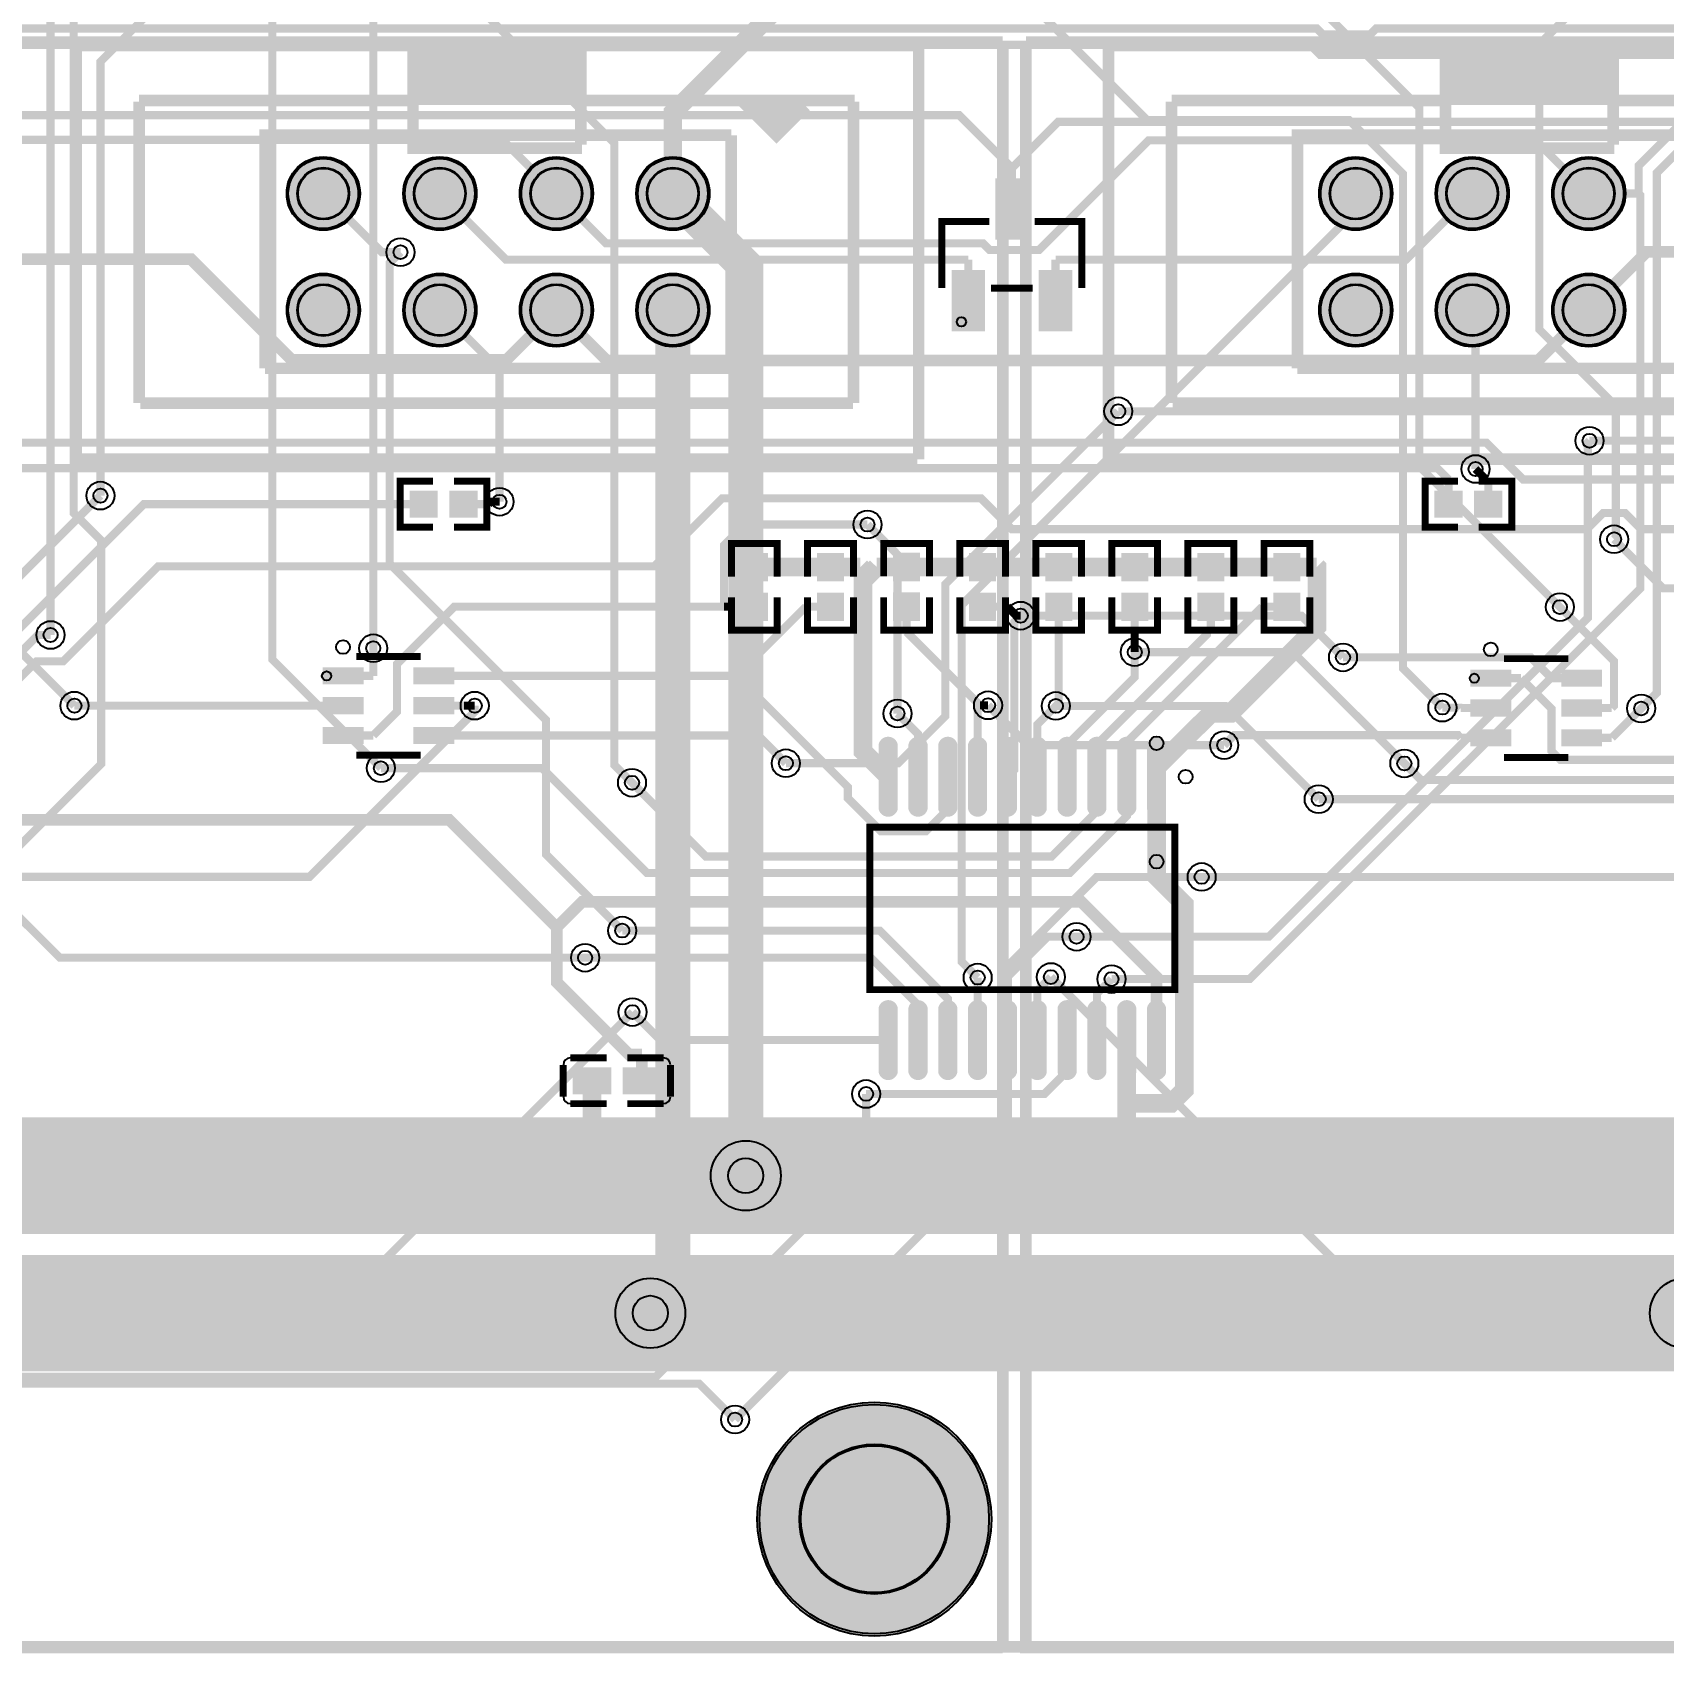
# Model space of a CAD drawing. Header units: millimetres. Extents: x 0 to 210, y -1 to 136.
# Drawn here: x 45.86 to 81.41, y -0.52 to 34.82 of the extents above; entities that cross this region are included whole.
import ezdxf

# ---------------------------------------------------------------- set-up
doc = ezdxf.new("R2010")
doc.units = ezdxf.units.MM
for name, color, linetype, true_color in [('BoardOutLine', 7, 'Continuous', 0xff00ff), ('BottomLayer', 7, 'Continuous', 0x0000ff), ('BottomSolderMaskLayer', 7, 'Continuous', 0xaa00ff), ('Document', 7, 'Continuous', 0xffffff), ('Hole', 7, 'Continuous', 0x222222), ('Multi-Layer', 7, 'Continuous', 0xc0c0c0), ('TopLayer', 7, 'Continuous', 0xff0000), ('TopPasteMaskLayer', 7, 'Continuous', 0x808080), ('TopSilkLayer', 7, 'Continuous', 0xffcc00), ('TopSolderMaskLayer', 7, 'Continuous', 0x800080)]:
    doc.layers.add(name, color=color, linetype=linetype, true_color=true_color)

msp = doc.modelspace()

# ---------------------------------------------------------------- hatches: boundary and pattern name
at = {"layer": 'BottomSolderMaskLayer'}
for points in [[(51.409, 31.307, 1), (52.984, 31.307, 1)], [(53.949, 31.307, 1), (55.524, 31.307, 1)], [(56.489, 31.307, 1), (58.064, 31.307, 1)], [(59.029, 31.307, 1), (60.604, 31.307, 1)], [(73.914, 31.307, 1), (75.489, 31.307, 1)], [(76.454, 31.307, 1), (78.029, 31.307, 1)], [(78.994, 31.307, 1), (80.569, 31.307, 1)], [(51.409, 28.767, 1), (52.984, 28.767, 1)], [(53.949, 28.767, 1), (55.524, 28.767, 1)], [(56.489, 28.767, 1), (58.064, 28.767, 1)], [(59.029, 28.767, 1), (60.604, 28.767, 1)], [(73.914, 28.767, 1), (75.489, 28.767, 1)], [(76.454, 28.767, 1), (78.029, 28.767, 1)], [(78.994, 28.767, 1), (80.569, 28.767, 1)], [(61.658, 2.407, 1), (66.76, 2.407, 1)]]:
    msp.add_hatch(color=256, dxfattribs=at).paths.add_polyline_path(points)
at = {"layer": 'Document'}
for points in [[(57.807, 33.237), (57.807, 34.437), (54.207, 34.437), (54.207, 33.237)], [(80.311, 33.237), (80.311, 34.437), (76.711, 34.437), (76.711, 33.237)], [(62.814, 33.339), (61.468, 33.339), (62.128, 32.679)]]:
    msp.add_hatch(color=256, dxfattribs=at).paths.add_polyline_path(points)
at = {"layer": 'Multi-Layer'}
for points in [[(51.435, 31.307, 1), (52.959, 31.307, 1)], [(53.975, 31.307, 1), (55.499, 31.307, 1)], [(56.515, 31.307, 1), (58.039, 31.307, 1)], [(59.055, 31.307, 1), (60.579, 31.307, 1)], [(73.939, 31.307, 1), (75.463, 31.307, 1)], [(76.479, 31.307, 1), (78.003, 31.307, 1)], [(79.019, 31.307, 1), (80.543, 31.307, 1)], [(51.435, 28.767, 1), (52.959, 28.767, 1)], [(53.975, 28.767, 1), (55.499, 28.767, 1)], [(56.515, 28.767, 1), (58.039, 28.767, 1)], [(59.055, 28.767, 1), (60.579, 28.767, 1)], [(73.939, 28.767, 1), (75.463, 28.767, 1)], [(76.479, 28.767, 1), (78.003, 28.767, 1)], [(79.019, 28.767, 1), (80.543, 28.767, 1)]]:
    msp.add_hatch(color=256, dxfattribs=at).paths.add_polyline_path(points)
at = {"layer": 'TopLayer'}
for points in [[(67.558, 31.596), (67.558, 30.346), (66.858, 30.346), (66.858, 31.596)], [(66.608, 29.596), (66.608, 28.346), (65.908, 28.346), (65.908, 29.596)], [(68.508, 29.596), (68.508, 28.346), (67.808, 28.346), (67.808, 29.596)], [(54.668, 24.805), (54.668, 24.265), (54.102, 24.265), (54.102, 24.805)], [(54.968, 24.805), (54.968, 24.265), (55.534, 24.265), (55.534, 24.805)], [(77.01, 24.805), (77.01, 24.265), (76.444, 24.265), (76.444, 24.805)], [(77.31, 24.805), (77.31, 24.265), (77.876, 24.265), (77.876, 24.805)], [(61.325, 22.882), (61.865, 22.882), (61.865, 23.448), (61.325, 23.448)], [(62.983, 22.882), (63.523, 22.882), (63.523, 23.448), (62.983, 23.448)], [(64.642, 22.883), (65.182, 22.883), (65.182, 23.449), (64.642, 23.449)], [(66.301, 22.882), (66.841, 22.882), (66.841, 23.448), (66.301, 23.448)], [(68.499, 22.882), (67.959, 22.882), (67.959, 23.448), (68.499, 23.448)], [(70.155, 22.882), (69.615, 22.882), (69.615, 23.448), (70.155, 23.448)], [(71.814, 22.882), (71.274, 22.882), (71.274, 23.448), (71.814, 23.448)], [(73.473, 22.882), (72.933, 22.882), (72.933, 23.448), (73.473, 23.448)], [(61.325, 22.582), (61.865, 22.582), (61.865, 22.016), (61.325, 22.016)], [(62.983, 22.582), (63.523, 22.582), (63.523, 22.016), (62.983, 22.016)], [(64.642, 22.583), (65.182, 22.583), (65.182, 22.017), (64.642, 22.017)], [(66.301, 22.582), (66.841, 22.582), (66.841, 22.016), (66.301, 22.016)], [(68.499, 22.582), (67.959, 22.582), (67.959, 22.016), (68.499, 22.016)], [(70.155, 22.582), (69.615, 22.582), (69.615, 22.016), (70.155, 22.016)], [(71.814, 22.582), (71.274, 22.582), (71.274, 22.016), (71.814, 22.016)], [(73.473, 22.582), (72.933, 22.582), (72.933, 22.016), (73.473, 22.016)], [(53.019, 20.966), (53.019, 20.616), (52.239, 20.616), (52.239, 20.966)], [(54.999, 20.966), (54.999, 20.616), (54.219, 20.616), (54.219, 20.966)], [(78.038, 20.915), (78.038, 20.565), (77.258, 20.565), (77.258, 20.915)], [(80.018, 20.915), (80.018, 20.565), (79.238, 20.565), (79.238, 20.915)], [(53.019, 20.316), (53.019, 19.966), (52.239, 19.966), (52.239, 20.316)], [(54.999, 20.316), (54.999, 19.966), (54.219, 19.966), (54.219, 20.316)], [(78.038, 20.265), (78.038, 19.915), (77.258, 19.915), (77.258, 20.265)], [(80.018, 20.265), (80.018, 19.915), (79.238, 19.915), (79.238, 20.265)], [(53.019, 19.666), (53.019, 19.316), (52.239, 19.316), (52.239, 19.666)], [(54.999, 19.666), (54.999, 19.316), (54.219, 19.316), (54.219, 19.666)], [(78.038, 19.615), (78.038, 19.265), (77.258, 19.265), (77.258, 19.615)], [(80.018, 19.615), (80.018, 19.265), (79.238, 19.265), (79.238, 19.615)], [(64.694, 17.904, -0.785398), (64.33, 17.904), (64.33, 19.282, -0.785398), (64.694, 19.282)], [(65.344, 17.904, -0.785398), (64.98, 17.904), (64.98, 19.282, -0.785398), (65.344, 19.282)], [(65.994, 17.904, -0.785398), (65.63, 17.904), (65.63, 19.282, -0.785398), (65.994, 19.282)], [(66.644, 17.904, -0.785398), (66.28, 17.904), (66.28, 19.282, -0.785398), (66.644, 19.282)], [(67.294, 17.904, -0.785398), (66.93, 17.904), (66.93, 19.282, -0.785398), (67.294, 19.282)], [(67.944, 17.904, -0.785398), (67.58, 17.904), (67.58, 19.282, -0.785398), (67.944, 19.282)], [(68.594, 17.904, -0.785398), (68.23, 17.904), (68.23, 19.282, -0.785398), (68.594, 19.282)], [(69.244, 17.904, -0.785398), (68.88, 17.904), (68.88, 19.282, -0.785398), (69.244, 19.282)], [(69.894, 17.904, -0.785398), (69.53, 17.904), (69.53, 19.282, -0.785398), (69.894, 19.282)], [(70.544, 17.904, -0.785398), (70.18, 17.904), (70.18, 19.282, -0.785398), (70.544, 19.282)], [(64.694, 12.162, -0.785398), (64.33, 12.162), (64.33, 13.54, -0.785398), (64.694, 13.54)], [(65.344, 12.162, -0.785398), (64.98, 12.162), (64.98, 13.54, -0.785398), (65.344, 13.54)], [(65.994, 12.162, -0.785398), (65.63, 12.162), (65.63, 13.54, -0.785398), (65.994, 13.54)], [(66.644, 12.162, -0.785398), (66.28, 12.162), (66.28, 13.54, -0.785398), (66.644, 13.54)], [(67.294, 12.162, -0.785398), (66.93, 12.162), (66.93, 13.54, -0.785398), (67.294, 13.54)], [(67.944, 12.162, -0.785398), (67.58, 12.162), (67.58, 13.54, -0.785398), (67.944, 13.54)], [(68.594, 12.162, -0.785398), (68.23, 12.162), (68.23, 13.54, -0.785398), (68.594, 13.54)], [(69.244, 12.162, -0.785398), (68.88, 12.162), (68.88, 13.54, -0.785398), (69.244, 13.54)], [(69.894, 12.162, -0.785398), (69.53, 12.162), (69.53, 13.54, -0.785398), (69.894, 13.54)], [(70.544, 12.162, -0.785398), (70.18, 12.162), (70.18, 13.54, -0.785398), (70.544, 13.54)], [(58.448, 12.233), (58.448, 11.693), (57.658, 11.693), (57.658, 12.233)], [(58.748, 12.233), (58.748, 11.693), (59.538, 11.693), (59.538, 12.233)]]:
    msp.add_hatch(color=256, dxfattribs=at).paths.add_polyline_path(points)
at = {"layer": 'TopPasteMaskLayer'}
for points in [[(67.558, 31.596), (67.558, 30.346), (66.858, 30.346), (66.858, 31.596)], [(66.608, 29.596), (66.608, 28.346), (65.908, 28.346), (65.908, 29.596)], [(68.508, 29.596), (68.508, 28.346), (67.808, 28.346), (67.808, 29.596)], [(54.683, 24.765), (54.683, 24.305), (54.643, 24.265), (54.142, 24.265), (54.102, 24.305), (54.102, 24.765), (54.142, 24.805), (54.643, 24.805)], [(54.953, 24.765), (54.953, 24.305), (54.993, 24.265), (55.494, 24.265), (55.534, 24.305), (55.534, 24.765), (55.494, 24.805), (54.993, 24.805)], [(77.025, 24.765), (77.025, 24.305), (76.985, 24.265), (76.484, 24.265), (76.444, 24.305), (76.444, 24.765), (76.484, 24.805), (76.985, 24.805)], [(77.295, 24.765), (77.295, 24.305), (77.335, 24.265), (77.836, 24.265), (77.876, 24.305), (77.876, 24.765), (77.836, 24.805), (77.335, 24.805)], [(61.365, 22.867), (61.825, 22.867), (61.865, 22.907), (61.865, 23.408), (61.825, 23.448), (61.365, 23.448), (61.325, 23.408), (61.325, 22.907)], [(63.023, 22.867), (63.483, 22.867), (63.523, 22.907), (63.523, 23.408), (63.483, 23.448), (63.023, 23.448), (62.983, 23.408), (62.983, 22.907)], [(64.682, 22.868), (65.142, 22.868), (65.182, 22.908), (65.182, 23.409), (65.142, 23.449), (64.682, 23.449), (64.642, 23.409), (64.642, 22.908)], [(66.341, 22.867), (66.801, 22.867), (66.841, 22.907), (66.841, 23.408), (66.801, 23.448), (66.341, 23.448), (66.301, 23.408), (66.301, 22.907)], [(68.459, 22.867), (67.999, 22.867), (67.959, 22.907), (67.959, 23.408), (67.999, 23.448), (68.459, 23.448), (68.499, 23.408), (68.499, 22.907)], [(70.115, 22.867), (69.655, 22.867), (69.615, 22.907), (69.615, 23.408), (69.655, 23.448), (70.115, 23.448), (70.155, 23.408), (70.155, 22.907)], [(71.774, 22.867), (71.314, 22.867), (71.274, 22.907), (71.274, 23.408), (71.314, 23.448), (71.774, 23.448), (71.814, 23.408), (71.814, 22.907)], [(73.433, 22.867), (72.973, 22.867), (72.933, 22.907), (72.933, 23.408), (72.973, 23.448), (73.433, 23.448), (73.473, 23.408), (73.473, 22.907)], [(61.365, 22.597), (61.825, 22.597), (61.865, 22.557), (61.865, 22.056), (61.825, 22.016), (61.365, 22.016), (61.325, 22.056), (61.325, 22.557)], [(63.023, 22.597), (63.483, 22.597), (63.523, 22.557), (63.523, 22.056), (63.483, 22.016), (63.023, 22.016), (62.983, 22.056), (62.983, 22.557)], [(64.682, 22.598), (65.142, 22.598), (65.182, 22.558), (65.182, 22.057), (65.142, 22.017), (64.682, 22.017), (64.642, 22.057), (64.642, 22.558)], [(66.341, 22.597), (66.801, 22.597), (66.841, 22.557), (66.841, 22.056), (66.801, 22.016), (66.341, 22.016), (66.301, 22.056), (66.301, 22.557)], [(68.459, 22.597), (67.999, 22.597), (67.959, 22.557), (67.959, 22.056), (67.999, 22.016), (68.459, 22.016), (68.499, 22.056), (68.499, 22.557)], [(70.115, 22.597), (69.655, 22.597), (69.615, 22.557), (69.615, 22.056), (69.655, 22.016), (70.115, 22.016), (70.155, 22.056), (70.155, 22.557)], [(71.774, 22.597), (71.314, 22.597), (71.274, 22.557), (71.274, 22.056), (71.314, 22.016), (71.774, 22.016), (71.814, 22.056), (71.814, 22.557)], [(73.433, 22.597), (72.973, 22.597), (72.933, 22.557), (72.933, 22.056), (72.973, 22.016), (73.433, 22.016), (73.473, 22.056), (73.473, 22.557)], [(53.019, 20.966), (53.019, 20.616), (52.239, 20.616), (52.239, 20.966)], [(54.999, 20.966), (54.999, 20.616), (54.219, 20.616), (54.219, 20.966)], [(78.038, 20.915), (78.038, 20.565), (77.258, 20.565), (77.258, 20.915)], [(80.018, 20.915), (80.018, 20.565), (79.238, 20.565), (79.238, 20.915)], [(53.019, 20.316), (53.019, 19.966), (52.239, 19.966), (52.239, 20.316)], [(54.999, 20.316), (54.999, 19.966), (54.219, 19.966), (54.219, 20.316)], [(78.038, 20.265), (78.038, 19.915), (77.258, 19.915), (77.258, 20.265)], [(80.018, 20.265), (80.018, 19.915), (79.238, 19.915), (79.238, 20.265)], [(53.019, 19.666), (53.019, 19.316), (52.239, 19.316), (52.239, 19.666)], [(54.999, 19.666), (54.999, 19.316), (54.219, 19.316), (54.219, 19.666)], [(78.038, 19.615), (78.038, 19.265), (77.258, 19.265), (77.258, 19.615)], [(80.018, 19.615), (80.018, 19.265), (79.238, 19.265), (79.238, 19.615)], [(64.694, 17.904, -0.785398), (64.33, 17.904), (64.33, 19.282, -0.785398), (64.694, 19.282)], [(65.344, 17.904, -0.785398), (64.98, 17.904), (64.98, 19.282, -0.785398), (65.344, 19.282)], [(65.994, 17.904, -0.785398), (65.63, 17.904), (65.63, 19.282, -0.785398), (65.994, 19.282)], [(66.644, 17.904, -0.785398), (66.28, 17.904), (66.28, 19.282, -0.785398), (66.644, 19.282)], [(67.294, 17.904, -0.785398), (66.93, 17.904), (66.93, 19.282, -0.785398), (67.294, 19.282)], [(67.944, 17.904, -0.785398), (67.58, 17.904), (67.58, 19.282, -0.785398), (67.944, 19.282)], [(68.594, 17.904, -0.785398), (68.23, 17.904), (68.23, 19.282, -0.785398), (68.594, 19.282)], [(69.244, 17.904, -0.785398), (68.88, 17.904), (68.88, 19.282, -0.785398), (69.244, 19.282)], [(69.894, 17.904, -0.785398), (69.53, 17.904), (69.53, 19.282, -0.785398), (69.894, 19.282)], [(70.544, 17.904, -0.785398), (70.18, 17.904), (70.18, 19.282, -0.785398), (70.544, 19.282)], [(64.694, 12.162, -0.785398), (64.33, 12.162), (64.33, 13.54, -0.785398), (64.694, 13.54)], [(65.344, 12.162, -0.785398), (64.98, 12.162), (64.98, 13.54, -0.785398), (65.344, 13.54)], [(65.994, 12.162, -0.785398), (65.63, 12.162), (65.63, 13.54, -0.785398), (65.994, 13.54)], [(66.644, 12.162, -0.785398), (66.28, 12.162), (66.28, 13.54, -0.785398), (66.644, 13.54)], [(67.294, 12.162, -0.785398), (66.93, 12.162), (66.93, 13.54, -0.785398), (67.294, 13.54)], [(67.944, 12.162, -0.785398), (67.58, 12.162), (67.58, 13.54, -0.785398), (67.944, 13.54)], [(68.594, 12.162, -0.785398), (68.23, 12.162), (68.23, 13.54, -0.785398), (68.594, 13.54)], [(69.244, 12.162, -0.785398), (68.88, 12.162), (68.88, 13.54, -0.785398), (69.244, 13.54)], [(69.894, 12.162, -0.785398), (69.53, 12.162), (69.53, 13.54, -0.785398), (69.894, 13.54)], [(70.544, 12.162, -0.785398), (70.18, 12.162), (70.18, 13.54, -0.785398), (70.544, 13.54)], [(57.768, 11.738), (57.768, 12.188), (57.818, 12.238), (58.348, 12.238), (58.398, 12.188), (58.398, 11.738), (58.348, 11.688), (57.818, 11.688)], [(58.798, 11.738), (58.798, 12.188), (58.848, 12.238), (59.378, 12.238), (59.428, 12.188), (59.428, 11.738), (59.378, 11.688), (58.848, 11.688)]]:
    msp.add_hatch(color=256, dxfattribs=at).paths.add_polyline_path(points)
at = {"layer": 'TopSolderMaskLayer'}
for points in [[(51.409, 31.307, 1), (52.984, 31.307, 1)], [(53.949, 31.307, 1), (55.524, 31.307, 1)], [(56.489, 31.307, 1), (58.064, 31.307, 1)], [(59.029, 31.307, 1), (60.604, 31.307, 1)], [(73.914, 31.307, 1), (75.489, 31.307, 1)], [(76.454, 31.307, 1), (78.029, 31.307, 1)], [(78.994, 31.307, 1), (80.569, 31.307, 1)], [(67.572, 31.641), (67.572, 30.301), (66.844, 30.301), (66.844, 31.641)], [(51.409, 28.767, 1), (52.984, 28.767, 1)], [(53.949, 28.767, 1), (55.524, 28.767, 1)], [(56.489, 28.767, 1), (58.064, 28.767, 1)], [(59.029, 28.767, 1), (60.604, 28.767, 1)], [(66.622, 29.641), (66.622, 28.301), (65.894, 28.301), (65.894, 29.641)], [(68.522, 29.641), (68.522, 28.301), (67.794, 28.301), (67.794, 29.641)], [(73.914, 28.767, 1), (75.489, 28.767, 1)], [(76.454, 28.767, 1), (78.029, 28.767, 1)], [(78.994, 28.767, 1), (80.569, 28.767, 1)], [(54.693, 24.831), (54.693, 24.24), (54.077, 24.24), (54.077, 24.831)], [(54.943, 24.831), (54.943, 24.24), (55.559, 24.24), (55.559, 24.831)], [(77.035, 24.831), (77.035, 24.24), (76.419, 24.24), (76.419, 24.831)], [(77.284, 24.831), (77.284, 24.24), (77.901, 24.24), (77.901, 24.831)], [(61.3, 22.855), (61.889, 22.855), (61.889, 23.474), (61.3, 23.474)], [(62.959, 22.855), (63.548, 22.855), (63.548, 23.474), (62.959, 23.474)], [(64.617, 22.856), (65.206, 22.856), (65.206, 23.475), (64.617, 23.475)], [(66.276, 22.855), (66.865, 22.855), (66.865, 23.474), (66.276, 23.474)], [(68.523, 22.855), (67.935, 22.855), (67.935, 23.474), (68.523, 23.474)], [(70.18, 22.855), (69.591, 22.855), (69.591, 23.474), (70.18, 23.474)], [(71.838, 22.855), (71.25, 22.855), (71.25, 23.474), (71.838, 23.474)], [(73.497, 22.855), (72.908, 22.855), (72.908, 23.474), (73.497, 23.474)], [(61.3, 22.609), (61.889, 22.609), (61.889, 21.99), (61.3, 21.99)], [(62.959, 22.609), (63.548, 22.609), (63.548, 21.99), (62.959, 21.99)], [(64.617, 22.61), (65.206, 22.61), (65.206, 21.991), (64.617, 21.991)], [(66.276, 22.609), (66.865, 22.609), (66.865, 21.99), (66.276, 21.99)], [(68.523, 22.609), (67.935, 22.609), (67.935, 21.99), (68.523, 21.99)], [(70.18, 22.609), (69.591, 22.609), (69.591, 21.99), (70.18, 21.99)], [(71.838, 22.609), (71.25, 22.609), (71.25, 21.99), (71.838, 21.99)], [(73.497, 22.609), (72.908, 22.609), (72.908, 21.99), (73.497, 21.99)], [(53.076, 20.978), (53.076, 20.605), (52.183, 20.605), (52.183, 20.978)], [(55.056, 20.978), (55.056, 20.605), (54.162, 20.605), (54.162, 20.978)], [(78.095, 20.927), (78.095, 20.554), (77.202, 20.554), (77.202, 20.927)], [(80.075, 20.927), (80.075, 20.554), (79.182, 20.554), (79.182, 20.927)], [(53.076, 20.328), (53.076, 19.955), (52.183, 19.955), (52.183, 20.328)], [(55.056, 20.328), (55.056, 19.955), (54.162, 19.955), (54.162, 20.328)], [(78.095, 20.277), (78.095, 19.904), (77.202, 19.904), (77.202, 20.277)], [(80.075, 20.277), (80.075, 19.904), (79.182, 19.904), (79.182, 20.277)], [(53.076, 19.678), (53.076, 19.305), (52.183, 19.305), (52.183, 19.678)], [(55.056, 19.678), (55.056, 19.305), (54.162, 19.305), (54.162, 19.678)], [(78.095, 19.627), (78.095, 19.254), (77.202, 19.254), (77.202, 19.627)], [(80.075, 19.627), (80.075, 19.254), (79.182, 19.254), (79.182, 19.627)], [(64.719, 17.883, -0.785398), (64.304, 17.883), (64.304, 19.302, -0.785398), (64.719, 19.302)], [(65.369, 17.883, -0.785398), (64.954, 17.883), (64.954, 19.302, -0.785398), (65.369, 19.302)], [(66.019, 17.883, -0.785398), (65.604, 17.883), (65.604, 19.302, -0.785398), (66.019, 19.302)], [(66.669, 17.883, -0.785398), (66.254, 17.883), (66.254, 19.302, -0.785398), (66.669, 19.302)], [(67.319, 17.883, -0.785398), (66.904, 17.883), (66.904, 19.302, -0.785398), (67.319, 19.302)], [(67.969, 17.883, -0.785398), (67.554, 17.883), (67.554, 19.302, -0.785398), (67.969, 19.302)], [(68.619, 17.883, -0.785398), (68.204, 17.883), (68.204, 19.302, -0.785398), (68.619, 19.302)], [(69.269, 17.883, -0.785398), (68.854, 17.883), (68.854, 19.302, -0.785398), (69.269, 19.302)], [(69.919, 17.883, -0.785398), (69.504, 17.883), (69.504, 19.302, -0.785398), (69.919, 19.302)], [(70.569, 17.883, -0.785398), (70.154, 17.883), (70.154, 19.302, -0.785398), (70.569, 19.302)], [(64.719, 12.142, -0.785398), (64.304, 12.142), (64.304, 13.56, -0.785398), (64.719, 13.56)], [(65.369, 12.142, -0.785398), (64.954, 12.142), (64.954, 13.56, -0.785398), (65.369, 13.56)], [(66.019, 12.142, -0.785398), (65.604, 12.142), (65.604, 13.56, -0.785398), (66.019, 13.56)], [(66.669, 12.142, -0.785398), (66.254, 12.142), (66.254, 13.56, -0.785398), (66.669, 13.56)], [(67.319, 12.142, -0.785398), (66.904, 12.142), (66.904, 13.56, -0.785398), (67.319, 13.56)], [(67.969, 12.142, -0.785398), (67.554, 12.142), (67.554, 13.56, -0.785398), (67.969, 13.56)], [(68.619, 12.142, -0.785398), (68.204, 12.142), (68.204, 13.56, -0.785398), (68.619, 13.56)], [(69.269, 12.142, -0.785398), (68.854, 12.142), (68.854, 13.56, -0.785398), (69.269, 13.56)], [(69.919, 12.142, -0.785398), (69.504, 12.142), (69.504, 13.56, -0.785398), (69.919, 13.56)], [(70.569, 12.142, -0.785398), (70.154, 12.142), (70.154, 13.56, -0.785398), (70.569, 13.56)], [(58.473, 12.259), (58.473, 11.668), (57.632, 11.668), (57.632, 12.259)], [(58.723, 12.259), (58.723, 11.668), (59.563, 11.668), (59.563, 12.259)], [(61.658, 2.407, 1), (66.76, 2.407, 1)]]:
    msp.add_hatch(color=256, dxfattribs=at).paths.add_polyline_path(points)

# ---------------------------------------------------------------- linework, layer by layer
at = {"layer": 'BoardOutLine', "const_width": 0.254}
msp.add_lwpolyline([(-0.086, 135.625), (209.914, 135.625), (209.914, -0.375), (-0.086, -0.375), (-0.086, 135.625)], close=True, dxfattribs=at)
at = {"layer": 'BottomLayer'}
for points, const_width in [([(19.9, 130.784), (18.575, 132.11), (5.374, 132.11), (4.19, 130.926), (4.19, 130.639), (0.408, 126.857), (0.408, 12.537), (7.435, 5.509), (59.446, 5.509), (64.03, 10.093), (64.03, 11.677)], 0.178), ([(107.646, 62.103), (106.07, 63.678), (92.433, 63.678), (88.451, 59.697), (88.451, 35.412), (85.378, 32.338), (81.844, 32.338), (81.267, 31.761), (81.267, 20.422), (80.926, 20.081)], 0.178), ([(45.212, 56.338), (44.933, 56.338), (42.862, 54.267), (42.862, 35.379), (41.682, 34.199), (41.682, 20.596), (44.896, 17.382), (44.896, 16.747), (45.233, 16.411), (51.896, 16.411), (55.498, 20.013), (55.498, 20.142)], 0.178), ([(45.212, 52.375), (44.079, 51.242), (44.079, 22.835), (46.772, 20.142)], 0.178), ([(66.747, 52.458), (65.616, 52.458), (47.339, 34.181), (47.339, 24.721)], 0.178), ([(65.094, 49.893), (65.094, 49.838), (53.293, 38.038), (53.245, 38.038), (52.909, 37.702), (52.909, 37.227), (53.287, 36.849), (53.287, 21.394)], 0.178), ([(79.155, 22.292), (76.089, 25.357), (76.089, 33.18), (73.951, 35.318), (73.951, 43.53), (74.094, 43.672), (74.094, 44.284), (71.188, 47.189)], 0.178), ([(80.335, 23.77), (80.373, 23.808), (80.373, 26.674), (78.707, 28.341), (78.707, 34.563), (81.537, 37.393), (81.537, 42.154), (77.727, 45.964)], 0.178), ([(55.372, 44.755), (46.754, 36.137), (46.754, 24.346), (47.355, 23.745), (47.355, 18.87), (45.47, 16.985)], 0.178), ([(46.252, 21.683), (46.252, 43.255), (47.752, 44.755)], 0.178), ([(67.64, 40.488), (67.234, 40.488), (59.817, 33.071), (59.817, 31.307)], 0.406), ([(52.328, 38.359), (51.085, 37.115), (51.085, 21.149), (53.454, 18.78)], 0.178), ([(65.391, 37.673), (70.155, 32.909), (74.559, 32.909), (75.732, 31.737), (75.732, 20.96), (76.592, 20.099)], 0.178), ([(53.483, 37.464), (58.54, 32.408), (58.54, 18.85), (58.927, 18.462)], 0.178), ([(80.871, 31.307), (80.871, 31.917), (82.445, 33.491)], 0.178), ([(61.407, 9.895), (61.407, 29.717), (59.817, 31.307)], 0.762), ([(7.188, 31.307), (8.225, 30.27), (8.225, 15.354), (11.242, 12.338), (11.242, 7.45), (12.825, 5.867), (51.341, 5.867), (58.937, 13.462)], 0.178), ([(61.407, 9.895), (61.407, 29.717), (59.817, 31.307)], 0.406), ([(74.701, 31.307), (74.701, 30.924), (66.114, 22.337), (66.114, 14.561), (66.462, 14.214)], 0.178), ([(119.71, 31.307), (108.762, 20.36), (108.762, 9.281), (105.348, 5.867), (76.418, 5.867), (68.059, 14.226)], 0.178), ([(69.38, 14.182), (72.392, 14.182), (80.909, 22.699), (80.909, 31.27), (80.871, 31.307)], 0.178), ([(80.871, 31.307), (79.781, 31.307)], 0.178), ([(58.714, 15.238), (57.051, 16.901), (57.051, 19.832), (53.645, 23.239), (53.645, 29.793), (53.882, 30.03)], 0.178), ([(56.039, 24.589), (56.039, 27.465), (54.737, 28.767)], 0.178), ([(59.326, 6.898), (59.817, 7.389), (59.817, 28.767)], 0.762), ([(59.326, 6.898), (59.817, 7.388), (59.817, 28.767)], 0.178), ([(77.241, 28.767), (77.315, 28.694), (77.315, 25.302)], 0.178), ([(62.281, 18.888), (64.732, 18.888), (65.757, 19.913), (65.757, 22.791), (69.527, 26.56)], 0.178), ([(40.95, 26.037), (41.124, 25.863), (41.124, 20.649), (44.303, 17.469), (44.303, 16.798), (46.454, 14.647), (57.905, 14.647)], 0.178), ([(79.799, 25.918), (79.762, 25.88), (79.762, 22.058), (72.808, 15.104), (68.618, 15.104)], 0.178), ([(64.714, 19.971), (64.714, 23.436), (64.06, 24.091)], 0.178), ([(74.426, 21.195), (73.517, 22.104), (67.399, 22.104)], 0.178), ([(69.886, 21.31), (73.335, 21.31), (75.763, 18.883)], 0.178), ([(66.688, 20.15), (67.557, 19.281), (71.835, 19.281)], 0.178), ([(68.168, 20.136), (71.863, 20.136), (73.896, 18.103)], 0.178), ([(71.345, 16.408), (69.056, 16.408), (67.121, 14.473), (67.121, 10.526), (61.173, 4.578)], 0.178)]:
    msp.add_lwpolyline(points, dxfattribs=dict(at, const_width=const_width))
at = {"layer": 'BottomSolderMaskLayer'}
for centre, radius in [((52.197, 31.307), 0.787), ((54.737, 31.307), 0.787), ((57.277, 31.307), 0.787), ((59.817, 31.307), 0.787), ((74.701, 31.307), 0.787), ((77.241, 31.307), 0.787), ((79.781, 31.307), 0.787), ((52.197, 31.307), 0.568), ((54.737, 31.307), 0.568), ((57.277, 31.307), 0.568), ((59.817, 31.307), 0.568), ((74.701, 31.307), 0.568), ((77.241, 31.307), 0.568), ((79.781, 31.307), 0.568), ((52.197, 28.767), 0.787), ((54.737, 28.767), 0.787), ((57.277, 28.767), 0.787), ((59.817, 28.767), 0.787), ((74.701, 28.767), 0.787), ((77.241, 28.767), 0.787), ((79.781, 28.767), 0.787), ((52.197, 28.767), 0.568), ((54.737, 28.767), 0.568), ((57.277, 28.767), 0.568), ((59.817, 28.767), 0.568), ((74.701, 28.767), 0.568), ((77.241, 28.767), 0.568), ((79.781, 28.767), 0.568), ((64.209, 2.407), 2.551), ((64.208, 2.407), 1.633)]:
    msp.add_circle(centre, radius, dxfattribs=at)
at = {"layer": 'Document'}
for centre, radius in [((66.108, 28.511), 0.1), ((52.269, 20.791), 0.1), ((77.288, 20.74), 0.1), ((70.362, 19.322), 0.15)]:
    msp.add_circle(centre, radius, dxfattribs=at)
at = {"layer": 'Hole'}
for centre, radius in [((53.881, 30.029), 0.153), ((69.527, 26.56), 0.153), ((79.799, 25.918), 0.153), ((77.315, 25.302), 0.153), ((47.339, 24.721), 0.153), ((56.039, 24.588), 0.153), ((64.06, 24.091), 0.153), ((80.335, 23.77), 0.153), ((79.155, 22.292), 0.153), ((67.399, 22.104), 0.153), ((46.252, 21.683), 0.153), ((53.287, 21.394), 0.153), ((69.886, 21.31), 0.153), ((74.426, 21.195), 0.153), ((46.772, 20.142), 0.153), ((55.498, 20.142), 0.153), ((66.688, 20.15), 0.153), ((68.167, 20.136), 0.153), ((64.714, 19.971), 0.153), ((76.592, 20.099), 0.153), ((80.926, 20.081), 0.153), ((71.835, 19.281), 0.153), ((53.453, 18.78), 0.153), ((62.281, 18.887), 0.153), ((75.763, 18.883), 0.153), ((58.927, 18.462), 0.153), ((73.896, 18.103), 0.153), ((71.345, 16.408), 0.153), ((58.714, 15.238), 0.153), ((68.618, 15.104), 0.153), ((57.905, 14.647), 0.153), ((66.462, 14.214), 0.153), ((68.059, 14.226), 0.153), ((69.38, 14.182), 0.153), ((58.937, 13.462), 0.153), ((64.03, 11.676), 0.153), ((61.407, 9.895), 0.381), ((59.326, 6.898), 0.381), ((61.173, 4.578), 0.153)]:
    msp.add_circle(centre, radius, dxfattribs=at)
at = {"layer": 'Multi-Layer'}
for centre, radius in [((52.197, 31.307), 0.762), ((54.737, 31.307), 0.762), ((57.277, 31.307), 0.762), ((59.817, 31.307), 0.762), ((74.701, 31.307), 0.762), ((77.241, 31.307), 0.762), ((79.781, 31.307), 0.762), ((52.197, 31.307), 0.55), ((54.737, 31.307), 0.55), ((57.277, 31.307), 0.55), ((59.817, 31.307), 0.55), ((74.701, 31.307), 0.55), ((77.241, 31.307), 0.55), ((79.781, 31.307), 0.55), ((53.881, 30.029), 0.305), ((52.197, 28.767), 0.762), ((54.737, 28.767), 0.762), ((57.277, 28.767), 0.762), ((59.817, 28.767), 0.762), ((74.701, 28.767), 0.762), ((77.241, 28.767), 0.762), ((79.781, 28.767), 0.762), ((52.197, 28.767), 0.55), ((54.737, 28.767), 0.55), ((57.277, 28.767), 0.55), ((59.817, 28.767), 0.55), ((74.701, 28.767), 0.55), ((77.241, 28.767), 0.55), ((79.781, 28.767), 0.55), ((69.527, 26.56), 0.305), ((79.799, 25.918), 0.305), ((77.315, 25.302), 0.305), ((47.339, 24.721), 0.305), ((56.039, 24.588), 0.305), ((64.06, 24.091), 0.305), ((80.335, 23.77), 0.305), ((67.399, 22.104), 0.305), ((79.155, 22.292), 0.305), ((46.252, 21.683), 0.305), ((53.287, 21.394), 0.305), ((69.886, 21.31), 0.305), ((74.426, 21.195), 0.305), ((46.772, 20.142), 0.305), ((55.498, 20.142), 0.305), ((64.714, 19.971), 0.305), ((66.688, 20.15), 0.305), ((68.167, 20.136), 0.305), ((76.592, 20.099), 0.305), ((80.926, 20.081), 0.305), ((71.835, 19.281), 0.305), ((53.453, 18.78), 0.305), ((62.281, 18.887), 0.305), ((75.763, 18.883), 0.305), ((58.927, 18.462), 0.305), ((73.896, 18.103), 0.305), ((71.345, 16.408), 0.305), ((58.714, 15.238), 0.305), ((68.618, 15.104), 0.305), ((57.905, 14.647), 0.305), ((66.462, 14.214), 0.305), ((68.059, 14.226), 0.305), ((69.38, 14.182), 0.305), ((58.937, 13.462), 0.305), ((64.03, 11.676), 0.305), ((61.407, 9.895), 0.762), ((59.326, 6.898), 0.762), ((81.879, 6.898), 0.762), ((61.173, 4.578), 0.305), ((64.209, 2.407), 2.5), ((64.208, 2.407), 1.6)]:
    msp.add_circle(centre, radius, dxfattribs=at)
at = {"layer": 'TopLayer'}
for points, const_width in [([(61.173, 4.578), (60.393, 5.359), (6.344, 5.359), (0.674, 11.029), (0.674, 67.597), (0.98, 67.903), (4.602, 67.903)], 0.178), ([(127.33, 6.898), (7.061, 6.898), (2.743, 11.216), (2.743, 60.706), (2.743, 60.706), (2.743, 65.329)], 2.54), ([(22.299, 37.932), (25.244, 34.986), (32.9, 34.986), (32.979, 34.907), (73.857, 34.907), (73.986, 34.777), (75.018, 34.777), (75.148, 34.907), (96.165, 34.907), (96.343, 34.729)], 0.178), ([(86.49, 34.332), (73.926, 34.332), (73.709, 34.549), (32.827, 34.549), (32.676, 34.399)], 0.178), ([(23.169, 33.352), (33.767, 33.352), (34.1, 33.685), (41.841, 33.685), (42.51, 33.015), (66.058, 33.015), (67.209, 31.865)], 0.178), ([(84.76, 32.872), (68.216, 32.872), (67.209, 31.865)], 0.178), ([(57.277, 31.307), (56.104, 32.48), (35.945, 32.48), (34.772, 31.307)], 0.178), ([(79.781, 31.307), (78.62, 32.469), (70.191, 32.469), (67.801, 30.078), (66.721, 30.078), (66.577, 30.222), (58.362, 30.222), (57.277, 31.307)], 0.178), ([(102.286, 28.767), (101.726, 28.767), (100.255, 30.238), (99.134, 30.238), (98.476, 30.897), (98.476, 31.717), (97.761, 32.431), (86.939, 32.431), (84.546, 30.037), (81.051, 30.037), (79.781, 28.767)], 0.254), ([(67.209, 30.972), (67.209, 31.865)], 0.178), ([(52.197, 31.307), (53.474, 30.03), (53.882, 30.03)], 0.178), ([(54.737, 31.307), (56.179, 29.865), (66.259, 29.865)], 0.178), ([(77.241, 31.307), (75.799, 29.865), (68.159, 29.865)], 0.178), ([(97.206, 31.307), (91.816, 25.918), (79.799, 25.918)], 0.178), ([(57.277, 28.767), (56.19, 27.681), (51.509, 27.681), (49.312, 29.878), (35.884, 29.878), (34.772, 28.767)], 0.254), ([(66.259, 28.972), (66.259, 29.865)], 0.178), ([(68.159, 28.972), (68.159, 29.865)], 0.178), ([(79.781, 28.767), (78.68, 27.666), (58.378, 27.666), (57.277, 28.767)], 0.254), ([(69.527, 26.56), (90.692, 26.56)], 0.178), ([(35.586, 20.777), (35.586, 20.82), (40.078, 25.312), (42.251, 25.312), (42.814, 25.875), (77.552, 25.875), (78.354, 25.074), (99.069, 25.074)], 0.178), ([(76.728, 25.074), (76.482, 25.32), (44.84, 25.32), (44.365, 24.845), (40.812, 24.845), (36.856, 20.888), (36.856, 20.777)], 0.178), ([(77.315, 25.302), (77.542, 25.074), (77.593, 25.074)], 0.178), ([(76.728, 24.537), (76.728, 25.074)], 0.178), ([(77.593, 24.537), (77.593, 25.074)], 0.178), ([(23.495, 15.468), (23.495, 15.65), (26.729, 18.884), (40.671, 18.884), (40.712, 18.843), (42.592, 18.843), (48.286, 24.537), (53.835, 24.537)], 0.178), ([(121.411, 23.999), (121.402, 23.989), (80.927, 23.989), (80.573, 24.344), (80.098, 24.344), (79.744, 23.989), (67.206, 23.989), (66.531, 24.664), (60.893, 24.664), (59.41, 23.181), (48.6, 23.181), (46.529, 21.11), (45.948, 21.11), (42.092, 17.254), (40.149, 17.254), (38.126, 15.23), (38.126, 15.189)], 0.178), ([(47.339, 24.721), (43.395, 20.777), (43.206, 20.777)], 0.178), ([(54.385, 24.537), (53.835, 24.537)], 0.178), ([(55.251, 24.537), (55.801, 24.537)], 0.178), ([(56.039, 24.589), (55.854, 24.589), (55.801, 24.537)], 0.178), ([(60.934, 22.3), (60.934, 23.643), (61.381, 24.091), (64.06, 24.091)], 0.178), ([(80.335, 23.77), (81.404, 22.701), (87.206, 22.701), (88.2, 21.707), (88.2, 19.433), (87.746, 18.979), (86.439, 18.979), (86.387, 19.031), (86.387, 20.09), (86.388, 20.092)], 0.178), ([(61.595, 23.166), (63.253, 23.166)], 0.406), ([(63.253, 23.166), (63.905, 23.166)], 0.406), ([(64.083, 22.988), (63.905, 23.166)], 0.406), ([(64.512, 18.594), (63.963, 19.143), (63.963, 22.868), (64.083, 22.988), (64.083, 22.988)], 0.406), ([(64.26, 23.166), (64.083, 22.988)], 0.406), ([(64.912, 23.166), (64.26, 23.166)], 0.406), ([(64.912, 23.166), (66.57, 23.166)], 0.406), ([(68.228, 23.166), (66.57, 23.166)], 0.406), ([(69.886, 23.166), (68.228, 23.166)], 0.406), ([(71.545, 23.166), (69.886, 23.166)], 0.406), ([(70.362, 18.594), (70.362, 18.793), (71.541, 19.971), (71.968, 19.971), (73.856, 21.859), (73.856, 23.165), (73.855, 23.166)], 0.406), ([(71.545, 23.166), (73.203, 23.166)], 0.406), ([(73.203, 23.166), (73.855, 23.166)], 0.406), ([(53.287, 19.492), (53.805, 20.011), (53.805, 21.053), (55.052, 22.3), (60.934, 22.3)], 0.178), ([(60.934, 22.3), (61.058, 22.3)], 0.178), ([(61.595, 22.3), (61.058, 22.3)], 0.178), ([(61.208, 20.792), (62.716, 22.3)], 0.178), ([(63.253, 22.3), (62.716, 22.3)], 0.178), ([(64.912, 22.3), (64.912, 21.75)], 0.178), ([(66.57, 22.3), (67.107, 22.3)], 0.178), ([(67.107, 22.3), (67.304, 22.104), (67.399, 22.104)], 0.178), ([(67.112, 18.594), (67.261, 18.743), (67.261, 21.966), (67.399, 22.104)], 0.178), ([(68.228, 22.3), (68.228, 21.75)], 0.178), ([(72.666, 22.3), (69.712, 19.347), (69.712, 18.594)], 0.178), ([(69.886, 22.3), (69.886, 21.75)], 0.178), ([(71.545, 22.3), (71.545, 21.75)], 0.178), ([(73.203, 22.3), (72.666, 22.3)], 0.178), ([(79.155, 22.292), (80.333, 21.113), (80.333, 20.139), (80.286, 20.091)], 0.178), ([(46.252, 21.683), (45.977, 21.683), (41.964, 17.67), (36.698, 17.67), (35.586, 16.558), (35.586, 15.189)], 0.178), ([(66.511, 20.15), (64.912, 21.75)], 0.178), ([(68.228, 21.75), (68.228, 20.197), (68.168, 20.136)], 0.178), ([(69.062, 18.594), (69.062, 19.299), (71.513, 21.75), (71.545, 21.75)], 0.178), ([(69.886, 21.31), (69.886, 21.75)], 0.178), ([(78.306, 20.741), (78.97, 20.077), (78.97, 19.155), (79.164, 18.961), (81.776, 18.961), (84.622, 21.808)], 0.178), ([(53.287, 21.394), (53.287, 20.792)], 0.178), ([(69.886, 21.31), (69.886, 20.766), (68.412, 19.292), (68.412, 18.594)], 0.178), ([(87.045, 20.742), (86.443, 21.344), (85.644, 21.344), (85.535, 21.234), (84.555, 21.234), (81.841, 18.521), (76.125, 18.521), (75.763, 18.883)], 0.178), ([(78.971, 20.741), (78.518, 21.195), (74.426, 21.195)], 0.178), ([(52.63, 20.792), (53.287, 20.792)], 0.178), ([(54.609, 20.792), (61.208, 20.792)], 0.178), ([(65.812, 18.594), (65.812, 17.882), (65.336, 17.406), (64.353, 17.406), (63.633, 18.126), (63.633, 18.367), (61.208, 20.792)], 0.178), ([(77.649, 20.741), (78.306, 20.741)], 0.178), ([(79.629, 20.741), (78.971, 20.741)], 0.178), ([(52.63, 20.142), (46.772, 20.142)], 0.178), ([(54.609, 20.142), (55.267, 20.142)], 0.178), ([(55.267, 20.142), (55.498, 20.142)], 0.178), ([(64.714, 19.971), (65.162, 19.524), (65.162, 18.594)], 0.178), ([(66.511, 20.15), (66.462, 20.101), (66.462, 18.594)], 0.178), ([(66.511, 20.15), (66.688, 20.15)], 0.178), ([(68.168, 20.136), (67.762, 19.731), (67.762, 18.594)], 0.178), ([(76.592, 20.099), (76.983, 20.099), (76.991, 20.091)], 0.178), ([(77.649, 20.091), (76.991, 20.091)], 0.178), ([(79.629, 20.091), (80.286, 20.091)], 0.178), ([(80.926, 20.081), (80.286, 19.441)], 0.178), ([(52.63, 19.492), (53.287, 19.492)], 0.178), ([(54.609, 19.492), (61.676, 19.492), (62.281, 18.888)], 0.178), ([(76.991, 19.441), (76.933, 19.5), (72.054, 19.5), (71.835, 19.281)], 0.178), ([(84.408, 19.442), (83.07, 18.103), (73.896, 18.103)], 0.178), ([(77.649, 19.441), (76.991, 19.441)], 0.178), ([(79.629, 19.441), (80.286, 19.441)], 0.178), ([(53.454, 18.78), (56.969, 18.78), (59.254, 16.495), (68.473, 16.495), (69.712, 17.734), (69.712, 18.594)], 0.178), ([(58.927, 18.462), (60.537, 16.852), (68.074, 16.852), (69.062, 17.841), (69.062, 18.594)], 0.178), ([(70.362, 18.594), (70.362, 16.418), (70.967, 15.813), (70.967, 11.766), (70.674, 11.473), (69.712, 11.473)], 0.406), ([(57.285, 15.31), (54.94, 17.655), (43.305, 17.655)], 0.254), ([(71.345, 16.408), (88.953, 16.408)], 0.178), ([(70.362, 12.852), (70.362, 14.225), (68.721, 15.866), (57.84, 15.866), (57.285, 15.31)], 0.254), ([(57.285, 15.31), (57.285, 14.115), (58.86, 12.539), (59.143, 12.539)], 0.254), ([(58.714, 15.238), (64.327, 15.238), (65.812, 13.752), (65.812, 12.852)], 0.178), ([(68.618, 15.104), (67.991, 15.104), (67.112, 14.225), (67.112, 12.852)], 0.178), ([(65.162, 12.852), (65.162, 13.618), (64.133, 14.647), (57.905, 14.647)], 0.178), ([(66.462, 14.214), (66.462, 12.852)], 0.178), ([(68.059, 14.226), (67.762, 13.929), (67.762, 12.852)], 0.178), ([(69.062, 12.852), (69.062, 13.865), (69.38, 14.182)], 0.178), ([(58.937, 13.462), (59.547, 12.852), (64.512, 12.852)], 0.178), ([(64.03, 11.677), (67.916, 11.677), (68.412, 12.173), (68.412, 12.852)], 0.178), ([(69.712, 11.473), (69.712, 12.852)], 0.406), ([(8.686, 11.241), (10.033, 9.895), (129.768, 9.895)], 2.54), ([(59.143, 11.964), (59.143, 12.539)], 0.254), ([(58.053, 11.964), (58.053, 10.792), (58.95, 9.895)], 0.406), ([(69.712, 9.895), (69.712, 11.473)], 0.406), ([(45.562, 9.895), (58.95, 9.895)], 0.406), ([(58.95, 9.895), (61.407, 9.895)], 0.406), ([(61.407, 9.895), (69.712, 9.895)], 0.406), ([(69.712, 9.895), (83.752, 9.895)], 0.406), ([(59.326, 6.898), (35.876, 6.898)], 0.178), ([(81.879, 6.898), (59.326, 6.898)], 0.178)]:
    msp.add_lwpolyline(points, dxfattribs=dict(at, const_width=const_width))
at = {"layer": 'TopSilkLayer'}
for points, const_width in [([(67.009, 34.607), (45.009, 34.607)], 0.254), ([(45.009, 34.607), (45.009, -0.393), (67.009, -0.393)], 0.254), ([(46.812, 25.533), (46.812, 34.533)], 0.254), ([(65.151, 34.533), (46.815, 34.533)], 0.254), ([(57.836, 32.298), (54.153, 32.298), (54.153, 34.533), (53.34, 34.533)], 0.254), ([(57.81, 32.374), (57.81, 34.533)], 0.254), ([(65.176, 34.516), (65.176, 25.516)], 0.254), ([(67.009, -0.393), (67.009, 34.607)], 0.254), ([(89.513, 34.607), (67.513, 34.607)], 0.254), ([(67.513, 34.607), (67.513, -0.393), (89.513, -0.393)], 0.254), ([(69.316, 25.533), (69.316, 34.533)], 0.254), ([(87.655, 34.533), (69.319, 34.533)], 0.254), ([(80.34, 32.298), (76.657, 32.298), (76.657, 34.533), (75.844, 34.533)], 0.254), ([(80.315, 32.374), (80.315, 34.533)], 0.254), ([(54.127, 33.339), (48.183, 33.339)], 0.254), ([(48.183, 26.744), (48.183, 33.314)], 0.254), ([(63.779, 33.339), (57.836, 33.339)], 0.254), ([(63.754, 33.314), (63.754, 26.744)], 0.254), ([(76.632, 33.339), (70.688, 33.339)], 0.254), ([(70.688, 26.744), (70.688, 33.314)], 0.254), ([(86.284, 33.339), (80.34, 33.339)], 0.254), ([(62.712, 33.212), (62.077, 32.577), (61.392, 33.263), (61.392, 33.288)], 0.254), ([(50.929, 27.497), (50.929, 32.577), (61.089, 32.577)], 0.254), ([(61.089, 32.577), (61.089, 27.497)], 0.254), ([(73.433, 27.497), (73.433, 32.577), (83.593, 32.577)], 0.254), ([(65.682, 29.245), (65.682, 30.697), (66.714, 30.697)], 0.152), ([(68.734, 29.245), (68.734, 30.697), (67.703, 30.697)], 0.152), ([(67.664, 29.245), (66.753, 29.245)], 0.152), ([(61.089, 27.497), (50.929, 27.497)], 0.254), ([(83.593, 27.497), (73.433, 27.497)], 0.254), ([(63.745, 26.735), (48.207, 26.735)], 0.254), ([(86.25, 26.735), (70.711, 26.735)], 0.254), ([(65.148, 25.516), (46.807, 25.516)], 0.254), ([(87.653, 25.516), (69.311, 25.516)], 0.254), ([(54.592, 25.034), (53.874, 25.034), (53.874, 24.037), (54.592, 24.037)], 0.152), ([(55.044, 25.034), (55.762, 25.034), (55.762, 24.037), (55.044, 24.037)], 0.152), ([(76.934, 25.034), (76.216, 25.034), (76.216, 24.037), (76.934, 24.037)], 0.152), ([(77.386, 25.034), (78.104, 25.034), (78.104, 24.037), (77.386, 24.037)], 0.152), ([(61.096, 22.958), (61.096, 23.676), (62.093, 23.676), (62.093, 22.958)], 0.152), ([(62.755, 22.958), (62.755, 23.676), (63.752, 23.676), (63.752, 22.958)], 0.152), ([(64.413, 22.959), (64.413, 23.677), (65.41, 23.677), (65.41, 22.959)], 0.152), ([(66.072, 22.958), (66.072, 23.676), (67.069, 23.676), (67.069, 22.958)], 0.152), ([(68.728, 22.958), (68.728, 23.676), (67.731, 23.676), (67.731, 22.958)], 0.152), ([(70.384, 22.958), (70.384, 23.676), (69.387, 23.676), (69.387, 22.958)], 0.152), ([(72.043, 22.958), (72.043, 23.676), (71.045, 23.676), (71.045, 22.958)], 0.152), ([(73.701, 22.958), (73.701, 23.676), (72.704, 23.676), (72.704, 22.958)], 0.152), ([(61.096, 22.506), (61.096, 21.788), (62.093, 21.788), (62.093, 22.506)], 0.152), ([(62.755, 22.506), (62.755, 21.788), (63.752, 21.788), (63.752, 22.506)], 0.152), ([(64.413, 22.507), (64.413, 21.789), (65.41, 21.789), (65.41, 22.507)], 0.152), ([(66.072, 22.506), (66.072, 21.788), (67.069, 21.788), (67.069, 22.506)], 0.152), ([(68.728, 22.506), (68.728, 21.788), (67.731, 21.788), (67.731, 22.506)], 0.152), ([(70.384, 22.506), (70.384, 21.788), (69.387, 21.788), (69.387, 22.506)], 0.152), ([(72.043, 22.506), (72.043, 21.788), (71.045, 21.788), (71.045, 22.506)], 0.152), ([(73.701, 22.506), (73.701, 21.788), (72.704, 21.788), (72.704, 22.506)], 0.152), ([(52.918, 21.217), (54.32, 21.217)], 0.152), ([(77.937, 21.167), (79.339, 21.167)], 0.152), ([(52.918, 19.065), (54.32, 19.065)], 0.152), ([(77.937, 19.014), (79.339, 19.014)], 0.152), ([(58.372, 12.462), (57.582, 12.462)], 0.152), ([(58.824, 12.462), (59.614, 12.462)], 0.152), ([(57.429, 12.31), (57.429, 11.617)], 0.152), ([(59.767, 12.31), (59.767, 11.617)], 0.152), ([(57.582, 11.465), (58.372, 11.465)], 0.152), ([(59.614, 11.465), (58.824, 11.465)], 0.152)]:
    msp.add_lwpolyline(points, dxfattribs=dict(at, const_width=const_width))
at = {"layer": 'TopSilkLayer', "const_width": 0.152}
msp.add_lwpolyline([(70.763, 17.493), (70.763, 13.95), (64.111, 13.95), (64.111, 17.493), (70.763, 17.493)], close=True, dxfattribs=at)
at = {"layer": 'TopSilkLayer'}
for centre, radius in [((52.199, 31.307), 0.8), ((54.739, 31.307), 0.8), ((57.279, 31.307), 0.8), ((59.819, 31.307), 0.8), ((74.703, 31.307), 0.8), ((77.243, 31.307), 0.8), ((79.783, 31.307), 0.8), ((52.199, 28.767), 0.8), ((54.739, 28.767), 0.8), ((57.279, 28.767), 0.8), ((59.819, 28.767), 0.8), ((74.703, 28.767), 0.8), ((77.243, 28.767), 0.8), ((79.783, 28.767), 0.8), ((52.627, 21.419), 0.15), ((77.646, 21.368), 0.15), ((70.996, 18.593), 0.15), ((70.362, 16.741), 0.15), ((64.209, 2.407), 2.5)]:
    msp.add_circle(centre, radius, dxfattribs=at)
for centre, start, end in [((57.582, 12.31), 90, 180), ((59.614, 12.31), 360, 90), ((57.582, 11.617), 180, 270), ((59.614, 11.617), 270, 0)]:
    msp.add_arc(centre, 0.152, start, end, dxfattribs=at)
at = {"layer": 'TopSolderMaskLayer'}
for centre, radius in [((52.197, 31.307), 0.787), ((54.737, 31.307), 0.787), ((57.277, 31.307), 0.787), ((59.817, 31.307), 0.787), ((74.701, 31.307), 0.787), ((77.241, 31.307), 0.787), ((79.781, 31.307), 0.787), ((52.197, 31.307), 0.568), ((54.737, 31.307), 0.568), ((57.277, 31.307), 0.568), ((59.817, 31.307), 0.568), ((74.701, 31.307), 0.568), ((77.241, 31.307), 0.568), ((79.781, 31.307), 0.568), ((52.197, 28.767), 0.787), ((54.737, 28.767), 0.787), ((57.277, 28.767), 0.787), ((59.817, 28.767), 0.787), ((74.701, 28.767), 0.787), ((77.241, 28.767), 0.787), ((79.781, 28.767), 0.787), ((52.197, 28.767), 0.568), ((54.737, 28.767), 0.568), ((57.277, 28.767), 0.568), ((59.817, 28.767), 0.568), ((74.701, 28.767), 0.568), ((77.241, 28.767), 0.568), ((79.781, 28.767), 0.568), ((64.209, 2.407), 2.551), ((64.208, 2.407), 1.633)]:
    msp.add_circle(centre, radius, dxfattribs=at)

doc.saveas('drawing.dxf')
